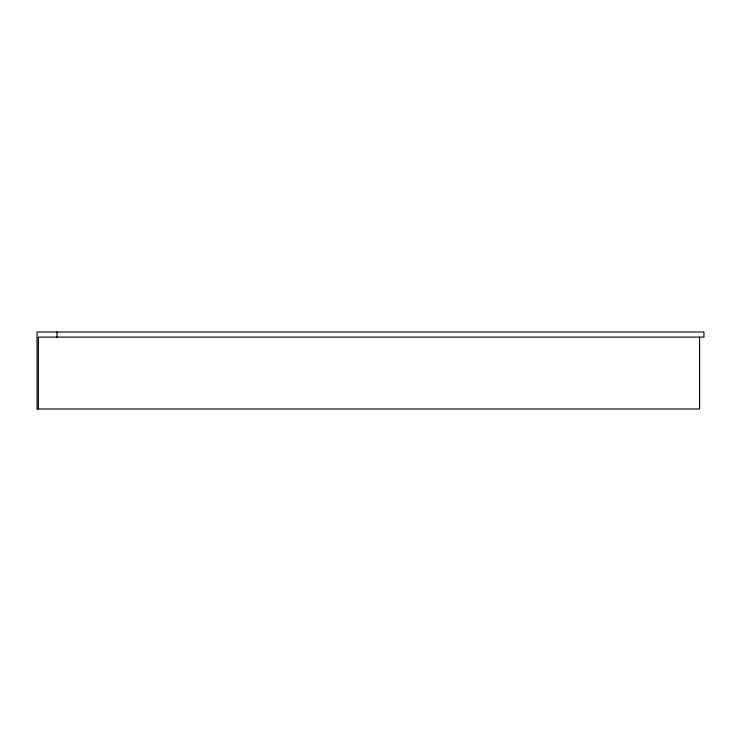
<?xml version="1.0" encoding="UTF-8"?>
<svg xmlns="http://www.w3.org/2000/svg" width="741" height="741" viewBox="0 0 741 741"><rect width="100%" height="100%" fill="white"/><g stroke="black" fill="none" stroke-linecap="round" stroke-linejoin="round"><path stroke-width="1.11" d="M699.56 337.127L699.56 409.004L37.05 409.004L37.05 331.996L703.95 331.996L703.95 337.127L38.375 337.127L38.375 409.004M56.983 331.996L56.983 337.127"/></g></svg>
